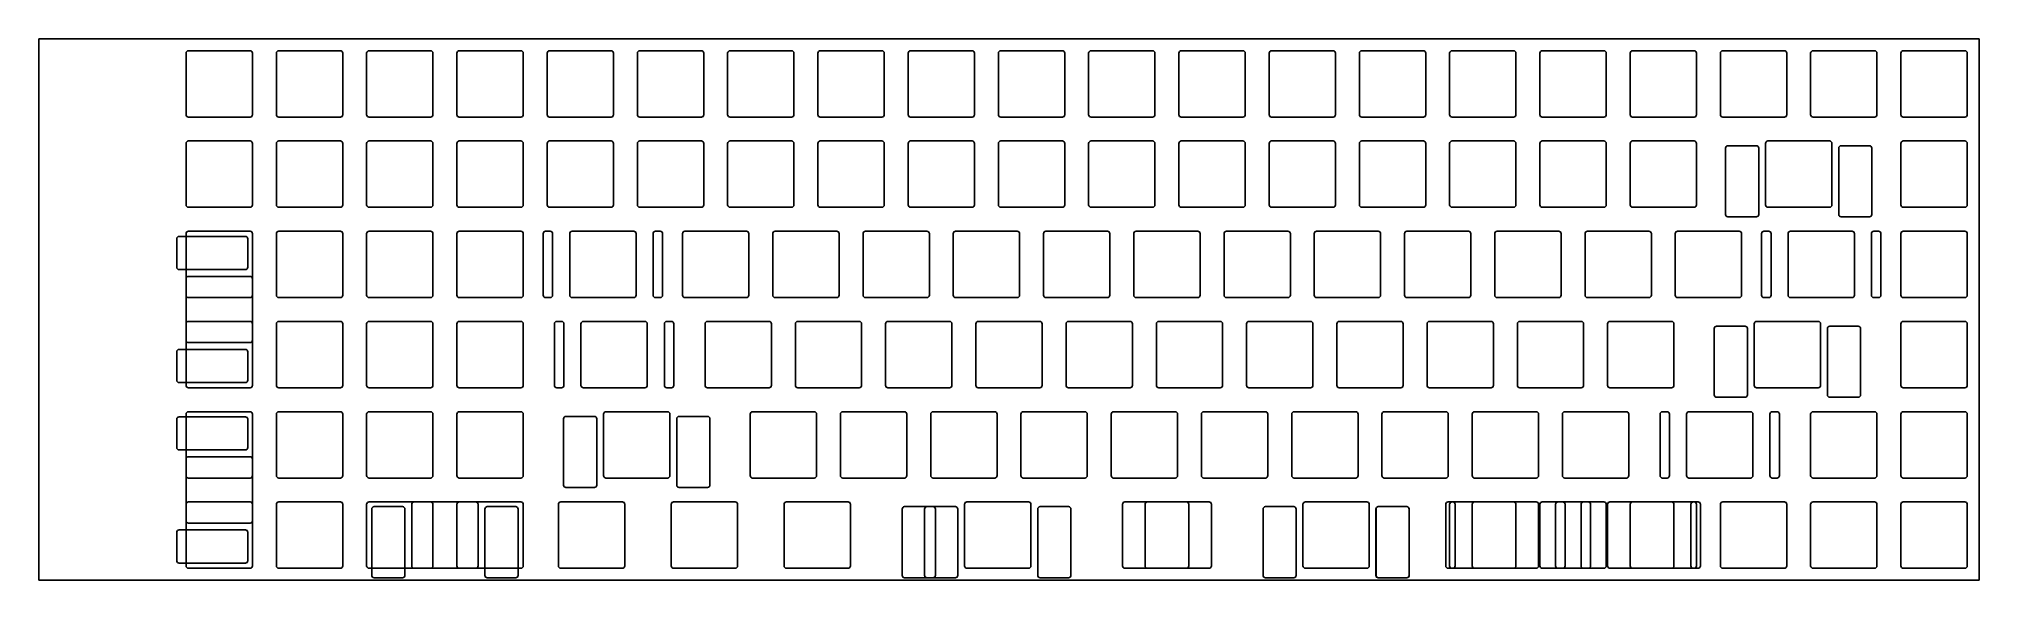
# Model space of a CAD drawing. Header units: millimetres. Extents: x 0 to 410, y -114 to 0.
import ezdxf

# ---------------------------------------------------------------- set-up
doc = ezdxf.new("R2010")
doc.units = ezdxf.units.MM

msp = doc.modelspace()

# ---------------------------------------------------------------- linework, layer by layer
for p, q in [((0, 0), (409.575, 0)), ((0, 0), (0, -114.3)), ((409.575, 0), (409.575, -114.3)), ((31.1, -3.025), (31.1, -16.025)), ((31.6, -2.525), (44.6, -2.525)), ((45.1, -3.025), (45.1, -16.025)), ((50.15, -3.025), (50.15, -16.025)), ((50.65, -2.525), (63.65, -2.525)), ((64.15, -3.025), (64.15, -16.025)), ((69.2, -3.025), (69.2, -16.025)), ((69.7, -2.525), (82.7, -2.525)), ((83.2, -3.025), (83.2, -16.025)), ((88.25, -3.025), (88.25, -16.025)), ((88.75, -2.525), (101.75, -2.525)), ((102.25, -3.025), (102.25, -16.025)), ((107.3, -3.025), (107.3, -16.025)), ((107.8, -2.525), (120.8, -2.525)), ((121.3, -3.025), (121.3, -16.025)), ((126.35, -3.025), (126.35, -16.025)), ((126.85, -2.525), (139.85, -2.525)), ((140.35, -3.025), (140.35, -16.025)), ((145.4, -3.025), (145.4, -16.025)), ((145.9, -2.525), (158.9, -2.525)), ((159.4, -3.025), (159.4, -16.025)), ((164.45, -3.025), (164.45, -16.025)), ((164.95, -2.525), (177.95, -2.525)), ((178.45, -3.025), (178.45, -16.025)), ((183.5, -3.025), (183.5, -16.025)), ((184, -2.525), (197, -2.525)), ((197.5, -3.025), (197.5, -16.025)), ((202.55, -3.025), (202.55, -16.025)), ((203.05, -2.525), (216.05, -2.525)), ((216.55, -3.025), (216.55, -16.025)), ((221.6, -3.025), (221.6, -16.025)), ((222.1, -2.525), (235.1, -2.525)), ((235.6, -3.025), (235.6, -16.025)), ((240.65, -3.025), (240.65, -16.025)), ((241.15, -2.525), (254.15, -2.525)), ((254.65, -3.025), (254.65, -16.025)), ((259.7, -3.025), (259.7, -16.025)), ((260.2, -2.525), (273.2, -2.525)), ((273.7, -3.025), (273.7, -16.025)), ((278.75, -3.025), (278.75, -16.025)), ((279.25, -2.525), (292.25, -2.525)), ((292.75, -3.025), (292.75, -16.025)), ((297.8, -3.025), (297.8, -16.025)), ((298.3, -2.525), (311.3, -2.525)), ((311.8, -3.025), (311.8, -16.025)), ((316.85, -3.025), (316.85, -16.025)), ((317.35, -2.525), (330.35, -2.525)), ((330.85, -3.025), (330.85, -16.025)), ((335.9, -3.025), (335.9, -16.025)), ((336.4, -2.525), (349.4, -2.525)), ((349.9, -3.025), (349.9, -16.025)), ((354.95, -3.025), (354.95, -16.025)), ((355.45, -2.525), (368.45, -2.525)), ((368.95, -3.025), (368.95, -16.025)), ((374, -3.025), (374, -16.025)), ((374.5, -2.525), (387.5, -2.525)), ((388, -3.025), (388, -16.025)), ((393.05, -3.025), (393.05, -16.025)), ((393.55, -2.525), (406.55, -2.525)), ((407.05, -3.025), (407.05, -16.025)), ((31.6, -16.525), (44.6, -16.525)), ((50.65, -16.525), (63.65, -16.525)), ((69.7, -16.525), (82.7, -16.525)), ((88.75, -16.525), (101.75, -16.525)), ((107.8, -16.525), (120.8, -16.525)), ((126.85, -16.525), (139.85, -16.525)), ((145.9, -16.525), (158.9, -16.525)), ((164.95, -16.525), (177.95, -16.525)), ((184, -16.525), (197, -16.525)), ((203.05, -16.525), (216.05, -16.525)), ((222.1, -16.525), (235.1, -16.525)), ((241.15, -16.525), (254.15, -16.525)), ((260.2, -16.525), (273.2, -16.525)), ((279.25, -16.525), (292.25, -16.525)), ((298.3, -16.525), (311.3, -16.525)), ((317.35, -16.525), (330.35, -16.525)), ((336.4, -16.525), (349.4, -16.525)), ((355.45, -16.525), (368.45, -16.525)), ((374.5, -16.525), (387.5, -16.525)), ((393.55, -16.525), (406.55, -16.525)), ((31.1, -22.075), (31.1, -35.075)), ((31.6, -21.575), (44.6, -21.575)), ((45.1, -22.075), (45.1, -35.075)), ((50.15, -22.075), (50.15, -35.075)), ((50.65, -21.575), (63.65, -21.575)), ((64.15, -22.075), (64.15, -35.075)), ((69.2, -22.075), (69.2, -35.075)), ((69.7, -21.575), (82.7, -21.575)), ((83.2, -22.075), (83.2, -35.075)), ((88.25, -22.075), (88.25, -35.075)), ((88.75, -21.575), (101.75, -21.575)), ((102.25, -22.075), (102.25, -35.075)), ((107.3, -22.075), (107.3, -35.075)), ((107.8, -21.575), (120.8, -21.575)), ((121.3, -22.075), (121.3, -35.075)), ((126.35, -22.075), (126.35, -35.075)), ((126.85, -21.575), (139.85, -21.575)), ((140.35, -22.075), (140.35, -35.075)), ((145.4, -22.075), (145.4, -35.075)), ((145.9, -21.575), (158.9, -21.575)), ((159.4, -22.075), (159.4, -35.075)), ((164.45, -22.075), (164.45, -35.075)), ((164.95, -21.575), (177.95, -21.575)), ((178.45, -22.075), (178.45, -35.075)), ((183.5, -22.075), (183.5, -35.075)), ((184, -21.575), (197, -21.575)), ((197.5, -22.075), (197.5, -35.075)), ((202.55, -22.075), (202.55, -35.075)), ((203.05, -21.575), (216.05, -21.575)), ((216.55, -22.075), (216.55, -35.075)), ((221.6, -22.075), (221.6, -35.075)), ((222.1, -21.575), (235.1, -21.575)), ((235.6, -22.075), (235.6, -35.075)), ((240.65, -22.075), (240.65, -35.075)), ((241.15, -21.575), (254.15, -21.575)), ((254.65, -22.075), (254.65, -35.075)), ((259.7, -22.075), (259.7, -35.075)), ((260.2, -21.575), (273.2, -21.575)), ((273.7, -22.075), (273.7, -35.075)), ((278.75, -22.075), (278.75, -35.075)), ((279.25, -21.575), (292.25, -21.575)), ((292.75, -22.075), (292.75, -35.075)), ((297.8, -22.075), (297.8, -35.075)), ((298.3, -21.575), (311.3, -21.575)), ((311.8, -22.075), (311.8, -35.075)), ((316.85, -22.075), (316.85, -35.075)), ((317.35, -21.575), (330.35, -21.575)), ((330.85, -22.075), (330.85, -35.075)), ((335.9, -22.075), (335.9, -35.075)), ((336.4, -21.575), (349.4, -21.575)), ((349.9, -22.075), (349.9, -35.075)), ((356.037, -23.075), (356.037, -37.075)), ((356.537, -22.575), (362.537, -22.575)), ((363.037, -23.075), (363.037, -37.075)), ((364.475, -22.075), (364.475, -35.075)), ((364.975, -21.575), (377.975, -21.575)), ((378.475, -22.075), (378.475, -35.075)), ((379.913, -23.075), (379.913, -37.075)), ((380.413, -22.575), (386.413, -22.575)), ((386.913, -23.075), (386.913, -37.075)), ((393.05, -22.075), (393.05, -35.075)), ((393.55, -21.575), (406.55, -21.575)), ((407.05, -22.075), (407.05, -35.075)), ((31.6, -35.575), (44.6, -35.575)), ((50.65, -35.575), (63.65, -35.575)), ((69.7, -35.575), (82.7, -35.575)), ((88.75, -35.575), (101.75, -35.575)), ((107.8, -35.575), (120.8, -35.575)), ((126.85, -35.575), (139.85, -35.575)), ((145.9, -35.575), (158.9, -35.575)), ((164.95, -35.575), (177.95, -35.575)), ((184, -35.575), (197, -35.575)), ((203.05, -35.575), (216.05, -35.575)), ((222.1, -35.575), (235.1, -35.575)), ((241.15, -35.575), (254.15, -35.575)), ((260.2, -35.575), (273.2, -35.575)), ((279.25, -35.575), (292.25, -35.575)), ((298.3, -35.575), (311.3, -35.575)), ((317.35, -35.575), (330.35, -35.575)), ((336.4, -35.575), (349.4, -35.575)), ((364.975, -35.575), (377.975, -35.575)), ((393.55, -35.575), (406.55, -35.575)), ((31.6, -40.625), (44.6, -40.625)), ((50.65, -40.625), (63.65, -40.625)), ((69.7, -40.625), (82.7, -40.625)), ((88.75, -40.625), (101.75, -40.625)), ((106.9625, -40.625), (107.9625, -40.625)), ((112.5625, -40.625), (125.5625, -40.625)), ((130.1625, -40.625), (131.1625, -40.625)), ((136.375, -40.625), (149.375, -40.625)), ((155.425, -40.625), (168.425, -40.625)), ((174.475, -40.625), (187.475, -40.625)), ((193.525, -40.625), (206.525, -40.625)), ((212.575, -40.625), (225.575, -40.625)), ((231.625, -40.625), (244.625, -40.625)), ((250.675, -40.625), (263.675, -40.625)), ((269.725, -40.625), (282.725, -40.625)), ((288.775, -40.625), (301.775, -40.625)), ((307.825, -40.625), (320.825, -40.625)), ((326.875, -40.625), (339.875, -40.625)), ((345.925, -40.625), (358.925, -40.625)), ((356.537, -37.575), (362.537, -37.575)), ((364.1375, -40.625), (365.1375, -40.625)), ((369.7375, -40.625), (382.7375, -40.625)), ((380.413, -37.575), (386.413, -37.575)), ((387.3375, -40.625), (388.3375, -40.625)), ((393.55, -40.625), (406.55, -40.625)), ((29.1, -42.212), (29.1, -48.212)), ((43.6, -41.712), (29.6, -41.712)), ((31.1, -41.125), (31.1, -54.125)), ((44.1, -42.212), (44.1, -48.212)), ((45.1, -41.125), (45.1, -54.125)), ((50.15, -41.125), (50.15, -54.125)), ((64.15, -41.125), (64.15, -54.125)), ((69.2, -41.125), (69.2, -54.125)), ((83.2, -41.125), (83.2, -54.125)), ((88.25, -41.125), (88.25, -54.125)), ((102.25, -41.125), (102.25, -54.125)), ((106.4625, -41.125), (106.4625, -54.125)), ((108.4625, -41.125), (108.4625, -54.125)), ((112.0625, -41.125), (112.0625, -54.125)), ((126.0625, -41.125), (126.0625, -54.125)), ((129.6625, -41.125), (129.6625, -54.125)), ((131.6625, -41.125), (131.6625, -54.125)), ((135.875, -41.125), (135.875, -54.125)), ((149.875, -41.125), (149.875, -54.125)), ((154.925, -41.125), (154.925, -54.125)), ((168.925, -41.125), (168.925, -54.125)), ((173.975, -41.125), (173.975, -54.125)), ((187.975, -41.125), (187.975, -54.125)), ((193.025, -41.125), (193.025, -54.125)), ((207.025, -41.125), (207.025, -54.125)), ((212.075, -41.125), (212.075, -54.125)), ((226.075, -41.125), (226.075, -54.125)), ((231.125, -41.125), (231.125, -54.125)), ((245.125, -41.125), (245.125, -54.125)), ((250.175, -41.125), (250.175, -54.125)), ((264.175, -41.125), (264.175, -54.125)), ((269.225, -41.125), (269.225, -54.125)), ((283.225, -41.125), (283.225, -54.125)), ((288.275, -41.125), (288.275, -54.125)), ((302.275, -41.125), (302.275, -54.125)), ((307.325, -41.125), (307.325, -54.125)), ((321.325, -41.125), (321.325, -54.125)), ((326.375, -41.125), (326.375, -54.125)), ((340.375, -41.125), (340.375, -54.125)), ((345.425, -41.125), (345.425, -54.125)), ((359.425, -41.125), (359.425, -54.125)), ((363.6375, -41.125), (363.6375, -54.125)), ((365.6375, -41.125), (365.6375, -54.125)), ((369.2375, -41.125), (369.2375, -54.125)), ((383.2375, -41.125), (383.2375, -54.125)), ((386.8375, -41.125), (386.8375, -54.125)), ((388.8375, -41.125), (388.8375, -54.125)), ((393.05, -41.125), (393.05, -54.125)), ((407.05, -41.125), (407.05, -54.125)), ((43.6, -48.712), (29.6, -48.712)), ((31.1, -50.65), (31.1, -63.65)), ((44.6, -50.15), (31.6, -50.15)), ((45.1, -50.65), (45.1, -63.65)), ((31.6, -54.625), (44.6, -54.625)), ((50.65, -54.625), (63.65, -54.625)), ((69.7, -54.625), (82.7, -54.625)), ((88.75, -54.625), (101.75, -54.625)), ((106.9625, -54.625), (107.9625, -54.625)), ((112.5625, -54.625), (125.5625, -54.625)), ((130.1625, -54.625), (131.1625, -54.625)), ((136.375, -54.625), (149.375, -54.625)), ((155.425, -54.625), (168.425, -54.625)), ((174.475, -54.625), (187.475, -54.625)), ((193.525, -54.625), (206.525, -54.625)), ((212.575, -54.625), (225.575, -54.625)), ((231.625, -54.625), (244.625, -54.625)), ((250.675, -54.625), (263.675, -54.625)), ((269.725, -54.625), (282.725, -54.625)), ((288.775, -54.625), (301.775, -54.625)), ((307.825, -54.625), (320.825, -54.625)), ((326.875, -54.625), (339.875, -54.625)), ((345.925, -54.625), (358.925, -54.625)), ((364.1375, -54.625), (365.1375, -54.625)), ((369.7375, -54.625), (382.7375, -54.625)), ((387.3375, -54.625), (388.3375, -54.625)), ((393.55, -54.625), (406.55, -54.625)), ((31.1, -60.175), (31.1, -73.175)), ((31.6, -59.675), (44.6, -59.675)), ((45.1, -60.175), (45.1, -73.175)), ((50.15, -60.175), (50.15, -73.175)), ((50.65, -59.675), (63.65, -59.675)), ((64.15, -60.175), (64.15, -73.175)), ((69.2, -60.175), (69.2, -73.175)), ((69.7, -59.675), (82.7, -59.675)), ((83.2, -60.175), (83.2, -73.175)), ((88.25, -60.175), (88.25, -73.175)), ((88.75, -59.675), (101.75, -59.675)), ((102.25, -60.175), (102.25, -73.175)), ((108.84375, -60.175), (108.84375, -73.175)), ((109.34375, -59.675), (110.34375, -59.675)), ((110.84375, -60.175), (110.84375, -73.175)), ((114.44375, -60.175), (114.44375, -73.175)), ((114.94375, -59.675), (127.94375, -59.675)), ((128.44375, -60.175), (128.44375, -73.175)), ((132.04375, -60.175), (132.04375, -73.175)), ((132.54375, -59.675), (133.54375, -59.675)), ((134.04375, -60.175), (134.04375, -73.175)), ((140.6375, -60.175), (140.6375, -73.175)), ((141.1375, -59.675), (154.1375, -59.675)), ((154.6375, -60.175), (154.6375, -73.175)), ((159.6875, -60.175), (159.6875, -73.175)), ((160.1875, -59.675), (173.1875, -59.675)), ((173.6875, -60.175), (173.6875, -73.175)), ((178.7375, -60.175), (178.7375, -73.175)), ((179.2375, -59.675), (192.2375, -59.675)), ((192.7375, -60.175), (192.7375, -73.175)), ((197.7875, -60.175), (197.7875, -73.175)), ((198.2875, -59.675), (211.2875, -59.675)), ((211.7875, -60.175), (211.7875, -73.175)), ((216.8375, -60.175), (216.8375, -73.175)), ((217.3375, -59.675), (230.3375, -59.675)), ((230.8375, -60.175), (230.8375, -73.175)), ((235.8875, -60.175), (235.8875, -73.175)), ((236.3875, -59.675), (249.3875, -59.675)), ((249.8875, -60.175), (249.8875, -73.175)), ((254.9375, -60.175), (254.9375, -73.175)), ((255.4375, -59.675), (268.4375, -59.675)), ((268.9375, -60.175), (268.9375, -73.175)), ((273.9875, -60.175), (273.9875, -73.175)), ((274.4875, -59.675), (287.4875, -59.675)), ((287.9875, -60.175), (287.9875, -73.175)), ((293.0375, -60.175), (293.0375, -73.175)), ((293.5375, -59.675), (306.5375, -59.675)), ((307.0375, -60.175), (307.0375, -73.175)), ((312.0875, -60.175), (312.0875, -73.175)), ((312.5875, -59.675), (325.5875, -59.675)), ((326.0875, -60.175), (326.0875, -73.175)), ((331.1375, -60.175), (331.1375, -73.175)), ((331.6375, -59.675), (344.6375, -59.675)), ((345.1375, -60.175), (345.1375, -73.175)), ((353.65575, -61.175), (353.65575, -75.175)), ((354.15575, -60.675), (360.15575, -60.675)), ((360.65575, -61.175), (360.65575, -75.175)), ((362.09375, -60.175), (362.09375, -73.175)), ((362.59375, -59.675), (375.59375, -59.675)), ((376.09375, -60.175), (376.09375, -73.175)), ((377.53175, -61.175), (377.53175, -75.175)), ((378.03175, -60.675), (384.03175, -60.675)), ((384.53175, -61.175), (384.53175, -75.175)), ((393.05, -60.175), (393.05, -73.175)), ((393.55, -59.675), (406.55, -59.675)), ((407.05, -60.175), (407.05, -73.175)), ((44.6, -64.15), (31.6, -64.15)), ((29.1, -66.088), (29.1, -72.088)), ((43.6, -65.588), (29.6, -65.588)), ((44.1, -66.088), (44.1, -72.088)), ((43.6, -72.588), (29.6, -72.588)), ((31.6, -73.675), (44.6, -73.675)), ((50.65, -73.675), (63.65, -73.675)), ((69.7, -73.675), (82.7, -73.675)), ((88.75, -73.675), (101.75, -73.675)), ((109.34375, -73.675), (110.34375, -73.675)), ((114.94375, -73.675), (127.94375, -73.675)), ((132.54375, -73.675), (133.54375, -73.675)), ((141.1375, -73.675), (154.1375, -73.675)), ((160.1875, -73.675), (173.1875, -73.675)), ((179.2375, -73.675), (192.2375, -73.675)), ((198.2875, -73.675), (211.2875, -73.675)), ((217.3375, -73.675), (230.3375, -73.675)), ((236.3875, -73.675), (249.3875, -73.675)), ((255.4375, -73.675), (268.4375, -73.675)), ((274.4875, -73.675), (287.4875, -73.675)), ((293.5375, -73.675), (306.5375, -73.675)), ((312.5875, -73.675), (325.5875, -73.675)), ((331.6375, -73.675), (344.6375, -73.675)), ((362.59375, -73.675), (375.59375, -73.675)), ((393.55, -73.675), (406.55, -73.675)), ((354.15575, -75.675), (360.15575, -75.675)), ((378.03175, -75.675), (384.03175, -75.675)), ((29.1, -80.312), (29.1, -86.312)), ((43.6, -79.812), (29.6, -79.812)), ((31.1, -79.225), (31.1, -92.225)), ((31.6, -78.725), (44.6, -78.725)), ((44.1, -80.312), (44.1, -86.312)), ((45.1, -79.225), (45.1, -92.225)), ((50.15, -79.225), (50.15, -92.225)), ((50.65, -78.725), (63.65, -78.725)), ((64.15, -79.225), (64.15, -92.225)), ((69.2, -79.225), (69.2, -92.225)), ((69.7, -78.725), (82.7, -78.725)), ((83.2, -79.225), (83.2, -92.225)), ((88.25, -79.225), (88.25, -92.225)), ((88.75, -78.725), (101.75, -78.725)), ((102.25, -79.225), (102.25, -92.225)), ((110.76825, -80.225), (110.76825, -94.225)), ((111.26825, -79.725), (117.26825, -79.725)), ((117.76825, -80.225), (117.76825, -94.225)), ((119.20625, -79.225), (119.20625, -92.225)), ((119.70625, -78.725), (132.70625, -78.725)), ((133.20625, -79.225), (133.20625, -92.225)), ((134.64425, -80.225), (134.64425, -94.225)), ((135.14425, -79.725), (141.14425, -79.725)), ((141.64425, -80.225), (141.64425, -94.225)), ((150.1625, -79.225), (150.1625, -92.225)), ((150.6625, -78.725), (163.6625, -78.725)), ((164.1625, -79.225), (164.1625, -92.225)), ((169.2125, -79.225), (169.2125, -92.225)), ((169.7125, -78.725), (182.7125, -78.725)), ((183.2125, -79.225), (183.2125, -92.225)), ((188.2625, -79.225), (188.2625, -92.225)), ((188.7625, -78.725), (201.7625, -78.725)), ((202.2625, -79.225), (202.2625, -92.225)), ((207.3125, -79.225), (207.3125, -92.225)), ((207.8125, -78.725), (220.8125, -78.725)), ((221.3125, -79.225), (221.3125, -92.225)), ((226.3625, -79.225), (226.3625, -92.225)), ((226.8625, -78.725), (239.8625, -78.725)), ((240.3625, -79.225), (240.3625, -92.225)), ((245.4125, -79.225), (245.4125, -92.225)), ((245.9125, -78.725), (258.9125, -78.725)), ((259.4125, -79.225), (259.4125, -92.225)), ((264.4625, -79.225), (264.4625, -92.225)), ((264.9625, -78.725), (277.9625, -78.725)), ((278.4625, -79.225), (278.4625, -92.225)), ((283.5125, -79.225), (283.5125, -92.225)), ((284.0125, -78.725), (297.0125, -78.725)), ((297.5125, -79.225), (297.5125, -92.225)), ((302.5625, -79.225), (302.5625, -92.225)), ((303.0625, -78.725), (316.0625, -78.725)), ((316.5625, -79.225), (316.5625, -92.225)), ((321.6125, -79.225), (321.6125, -92.225)), ((322.1125, -78.725), (335.1125, -78.725)), ((335.6125, -79.225), (335.6125, -92.225)), ((342.20625, -79.225), (342.20625, -92.225)), ((342.70625, -78.725), (343.70625, -78.725)), ((344.20625, -79.225), (344.20625, -92.225)), ((347.80625, -79.225), (347.80625, -92.225)), ((348.30625, -78.725), (361.30625, -78.725)), ((361.80625, -79.225), (361.80625, -92.225)), ((365.40625, -79.225), (365.40625, -92.225)), ((365.90625, -78.725), (366.90625, -78.725)), ((367.40625, -79.225), (367.40625, -92.225)), ((374, -79.225), (374, -92.225)), ((374.5, -78.725), (387.5, -78.725)), ((388, -79.225), (388, -92.225)), ((393.05, -79.225), (393.05, -92.225)), ((393.55, -78.725), (406.55, -78.725)), ((407.05, -79.225), (407.05, -92.225)), ((43.6, -86.812), (29.6, -86.812)), ((31.1, -88.75), (31.1, -101.75)), ((44.6, -88.25), (31.6, -88.25)), ((45.1, -88.75), (45.1, -101.75)), ((31.6, -92.725), (44.6, -92.725)), ((50.65, -92.725), (63.65, -92.725)), ((69.7, -92.725), (82.7, -92.725)), ((88.75, -92.725), (101.75, -92.725)), ((119.70625, -92.725), (132.70625, -92.725)), ((150.6625, -92.725), (163.6625, -92.725)), ((169.7125, -92.725), (182.7125, -92.725)), ((188.7625, -92.725), (201.7625, -92.725)), ((207.8125, -92.725), (220.8125, -92.725)), ((226.8625, -92.725), (239.8625, -92.725)), ((245.9125, -92.725), (258.9125, -92.725)), ((264.9625, -92.725), (277.9625, -92.725)), ((284.0125, -92.725), (297.0125, -92.725)), ((303.0625, -92.725), (316.0625, -92.725)), ((322.1125, -92.725), (335.1125, -92.725)), ((342.70625, -92.725), (343.70625, -92.725)), ((348.30625, -92.725), (361.30625, -92.725)), ((365.90625, -92.725), (366.90625, -92.725)), ((374.5, -92.725), (387.5, -92.725)), ((393.55, -92.725), (406.55, -92.725)), ((31.1, -98.275), (31.1, -111.275)), ((31.6, -97.775), (44.6, -97.775)), ((45.1, -98.275), (45.1, -111.275)), ((50.15, -98.275), (50.15, -111.275)), ((50.65, -97.775), (63.65, -97.775)), ((64.15, -98.275), (64.15, -111.275)), ((69.2, -98.275), (69.2, -111.275)), ((69.7, -97.775), (82.7, -97.775)), ((78.725, -98.275), (78.725, -111.275)), ((79.225, -97.775), (92.225, -97.775)), ((83.2, -98.275), (83.2, -111.275)), ((88.25, -98.275), (88.25, -111.275)), ((88.75, -97.775), (101.75, -97.775)), ((92.725, -98.275), (92.725, -111.275)), ((102.25, -98.275), (102.25, -111.275)), ((109.68125, -98.275), (109.68125, -111.275)), ((110.18125, -97.775), (123.18125, -97.775)), ((111.26825, -94.725), (117.26825, -94.725)), ((123.68125, -98.275), (123.68125, -111.275)), ((133.49375, -98.275), (133.49375, -111.275)), ((133.99375, -97.775), (146.99375, -97.775)), ((135.14425, -94.725), (141.14425, -94.725)), ((147.49375, -98.275), (147.49375, -111.275)), ((157.30625, -98.275), (157.30625, -111.275)), ((157.80625, -97.775), (170.80625, -97.775)), ((171.30625, -98.275), (171.30625, -111.275)), ((195.40625, -98.275), (195.40625, -111.275)), ((195.90625, -97.775), (208.90625, -97.775)), ((209.40625, -98.275), (209.40625, -111.275)), ((228.74375, -98.275), (228.74375, -111.275)), ((229.24375, -97.775), (242.24375, -97.775)), ((233.50625, -98.275), (233.50625, -111.275)), ((234.00625, -97.775), (247.00625, -97.775)), ((242.74375, -98.275), (242.74375, -111.275)), ((247.50625, -98.275), (247.50625, -111.275)), ((266.84375, -98.275), (266.84375, -111.275)), ((267.34375, -97.775), (280.34375, -97.775)), ((280.84375, -98.275), (280.84375, -111.275)), ((296.9625, -98.275), (296.9625, -111.275)), ((297.4625, -97.775), (298.4625, -97.775)), ((297.8, -98.275), (297.8, -111.275)), ((298.3, -97.775), (311.3, -97.775)), ((298.9625, -98.275), (298.9625, -111.275)), ((302.5625, -98.275), (302.5625, -111.275)), ((303.0625, -97.775), (316.0625, -97.775)), ((311.8, -98.275), (311.8, -111.275)), ((316.5625, -98.275), (316.5625, -111.275)), ((316.85, -98.275), (316.85, -111.275)), ((317.35, -97.775), (330.35, -97.775)), ((320.1625, -98.275), (320.1625, -111.275)), ((320.6625, -97.775), (321.6625, -97.775)), ((322.1625, -98.275), (322.1625, -111.275)), ((325.5375, -98.275), (325.5375, -111.275)), ((326.0375, -97.775), (327.0375, -97.775)), ((327.5375, -98.275), (327.5375, -111.275)), ((330.85, -98.275), (330.85, -111.275)), ((331.1375, -98.275), (331.1375, -111.275)), ((331.6375, -97.775), (344.6375, -97.775)), ((335.9, -98.275), (335.9, -111.275)), ((336.4, -97.775), (349.4, -97.775)), ((345.1375, -98.275), (345.1375, -111.275)), ((348.7375, -98.275), (348.7375, -111.275)), ((349.2375, -97.775), (350.2375, -97.775)), ((349.9, -98.275), (349.9, -111.275)), ((350.7375, -98.275), (350.7375, -111.275)), ((354.95, -98.275), (354.95, -111.275)), ((355.45, -97.775), (368.45, -97.775)), ((368.95, -98.275), (368.95, -111.275)), ((374, -98.275), (374, -111.275)), ((374.5, -97.775), (387.5, -97.775)), ((388, -98.275), (388, -111.275)), ((393.05, -98.275), (393.05, -111.275)), ((393.55, -97.775), (406.55, -97.775)), ((407.05, -98.275), (407.05, -111.275)), ((44.6, -102.25), (31.6, -102.25)), ((70.287, -99.275), (70.287, -113.275)), ((70.787, -98.775), (76.787, -98.775)), ((77.287, -99.275), (77.287, -113.275)), ((94.163, -99.275), (94.163, -113.275)), ((94.663, -98.775), (100.663, -98.775)), ((101.163, -99.275), (101.163, -113.275)), ((182.24375, -99.275), (182.24375, -113.275)), ((182.74375, -98.775), (188.74375, -98.775)), ((186.96825, -99.275), (186.96825, -113.275)), ((187.46825, -98.775), (193.46825, -98.775)), ((189.24375, -99.275), (189.24375, -113.275)), ((193.96825, -99.275), (193.96825, -113.275)), ((210.84425, -99.275), (210.84425, -113.275)), ((211.34425, -98.775), (217.34425, -98.775)), ((217.84425, -99.275), (217.84425, -113.275)), ((258.40575, -99.275), (258.40575, -113.275)), ((258.90575, -98.775), (264.90575, -98.775)), ((265.40575, -99.275), (265.40575, -113.275)), ((282.24375, -99.275), (282.24375, -113.275)), ((282.28175, -99.275), (282.28175, -113.275)), ((282.74375, -98.775), (288.74375, -98.775)), ((282.78175, -98.775), (288.78175, -98.775)), ((289.24375, -99.275), (289.24375, -113.275)), ((289.28175, -99.275), (289.28175, -113.275)), ((29.1, -104.188), (29.1, -110.188)), ((43.6, -103.688), (29.6, -103.688)), ((44.1, -104.188), (44.1, -110.188)), ((0, -114.3), (409.575, -114.3)), ((43.6, -110.688), (29.6, -110.688)), ((31.6, -111.775), (44.6, -111.775)), ((50.65, -111.775), (63.65, -111.775)), ((69.7, -111.775), (82.7, -111.775)), ((70.787, -113.775), (76.787, -113.775)), ((79.225, -111.775), (92.225, -111.775)), ((88.75, -111.775), (101.75, -111.775)), ((94.663, -113.775), (100.663, -113.775)), ((110.18125, -111.775), (123.18125, -111.775)), ((133.99375, -111.775), (146.99375, -111.775)), ((157.80625, -111.775), (170.80625, -111.775)), ((182.74375, -113.775), (188.74375, -113.775)), ((187.46825, -113.775), (193.46825, -113.775)), ((195.90625, -111.775), (208.90625, -111.775)), ((211.34425, -113.775), (217.34425, -113.775)), ((229.24375, -111.775), (242.24375, -111.775)), ((234.00625, -111.775), (247.00625, -111.775)), ((258.90575, -113.775), (264.90575, -113.775)), ((267.34375, -111.775), (280.34375, -111.775)), ((282.74375, -113.775), (288.74375, -113.775)), ((282.78175, -113.775), (288.78175, -113.775)), ((297.4625, -111.775), (298.4625, -111.775)), ((298.3, -111.775), (311.3, -111.775)), ((303.0625, -111.775), (316.0625, -111.775)), ((317.35, -111.775), (330.35, -111.775)), ((320.6625, -111.775), (321.6625, -111.775)), ((326.0375, -111.775), (327.0375, -111.775)), ((331.6375, -111.775), (344.6375, -111.775)), ((336.4, -111.775), (349.4, -111.775)), ((349.2375, -111.775), (350.2375, -111.775)), ((355.45, -111.775), (368.45, -111.775)), ((374.5, -111.775), (387.5, -111.775)), ((393.55, -111.775), (406.55, -111.775))]:
    msp.add_line(p, q)
for centre, start, end in [((31.6, -3.025), 90, 180), ((44.6, -3.025), 0, 90), ((50.65, -3.025), 90, 180), ((63.65, -3.025), 0, 90), ((69.7, -3.025), 90, 180), ((82.7, -3.025), 0, 90), ((88.75, -3.025), 90, 180), ((101.75, -3.025), 0, 90), ((107.8, -3.025), 90, 180), ((120.8, -3.025), 0, 90), ((126.85, -3.025), 90, 180), ((139.85, -3.025), 0, 90), ((145.9, -3.025), 90, 180), ((158.9, -3.025), 0, 90), ((164.95, -3.025), 90, 180), ((177.95, -3.025), 0, 90), ((184, -3.025), 90, 180), ((197, -3.025), 0, 90), ((203.05, -3.025), 90, 180), ((216.05, -3.025), 0, 90), ((222.1, -3.025), 90, 180), ((235.1, -3.025), 0, 90), ((241.15, -3.025), 90, 180), ((254.15, -3.025), 0, 90), ((260.2, -3.025), 90, 180), ((273.2, -3.025), 0, 90), ((279.25, -3.025), 90, 180), ((292.25, -3.025), 0, 90), ((298.3, -3.025), 90, 180), ((311.3, -3.025), 0, 90), ((317.35, -3.025), 90, 180), ((330.35, -3.025), 0, 90), ((336.4, -3.025), 90, 180), ((349.4, -3.025), 0, 90), ((355.45, -3.025), 90, 180), ((368.45, -3.025), 0, 90), ((374.5, -3.025), 90, 180), ((387.5, -3.025), 0, 90), ((393.55, -3.025), 90, 180), ((406.55, -3.025), 0, 90), ((31.6, -16.025), 180, 270), ((44.6, -16.025), 270, 360), ((50.65, -16.025), 180, 270), ((63.65, -16.025), 270, 360), ((69.7, -16.025), 180, 270), ((82.7, -16.025), 270, 360), ((88.75, -16.025), 180, 270), ((101.75, -16.025), 270, 360), ((107.8, -16.025), 180, 270), ((120.8, -16.025), 270, 360), ((126.85, -16.025), 180, 270), ((139.85, -16.025), 270, 360), ((145.9, -16.025), 180, 270), ((158.9, -16.025), 270, 360), ((164.95, -16.025), 180, 270), ((177.95, -16.025), 270, 360), ((184, -16.025), 180, 270), ((197, -16.025), 270, 360), ((203.05, -16.025), 180, 270), ((216.05, -16.025), 270, 360), ((222.1, -16.025), 180, 270), ((235.1, -16.025), 270, 360), ((241.15, -16.025), 180, 270), ((254.15, -16.025), 270, 360), ((260.2, -16.025), 180, 270), ((273.2, -16.025), 270, 360), ((279.25, -16.025), 180, 270), ((292.25, -16.025), 270, 360), ((298.3, -16.025), 180, 270), ((311.3, -16.025), 270, 360), ((317.35, -16.025), 180, 270), ((330.35, -16.025), 270, 360), ((336.4, -16.025), 180, 270), ((349.4, -16.025), 270, 360), ((355.45, -16.025), 180, 270), ((368.45, -16.025), 270, 360), ((374.5, -16.025), 180, 270), ((387.5, -16.025), 270, 360), ((393.55, -16.025), 180, 270), ((406.55, -16.025), 270, 360), ((31.6, -22.075), 90, 180), ((44.6, -22.075), 0, 90), ((50.65, -22.075), 90, 180), ((63.65, -22.075), 0, 90), ((69.7, -22.075), 90, 180), ((82.7, -22.075), 0, 90), ((88.75, -22.075), 90, 180), ((101.75, -22.075), 0, 90), ((107.8, -22.075), 90, 180), ((120.8, -22.075), 0, 90), ((126.85, -22.075), 90, 180), ((139.85, -22.075), 0, 90), ((145.9, -22.075), 90, 180), ((158.9, -22.075), 0, 90), ((164.95, -22.075), 90, 180), ((177.95, -22.075), 0, 90), ((184, -22.075), 90, 180), ((197, -22.075), 0, 90), ((203.05, -22.075), 90, 180), ((216.05, -22.075), 0, 90), ((222.1, -22.075), 90, 180), ((235.1, -22.075), 0, 90), ((241.15, -22.075), 90, 180), ((254.15, -22.075), 0, 90), ((260.2, -22.075), 90, 180), ((273.2, -22.075), 0, 90), ((279.25, -22.075), 90, 180), ((292.25, -22.075), 0, 90), ((298.3, -22.075), 90, 180), ((311.3, -22.075), 0, 90), ((317.35, -22.075), 90, 180), ((330.35, -22.075), 0, 90), ((336.4, -22.075), 90, 180), ((349.4, -22.075), 0, 90), ((356.537, -23.075), 90, 180), ((362.537, -23.075), 0, 90), ((364.975, -22.075), 90, 180), ((377.975, -22.075), 0, 90), ((380.413, -23.075), 90, 180), ((386.413, -23.075), 0, 90), ((393.55, -22.075), 90, 180), ((406.55, -22.075), 0, 90), ((31.6, -35.075), 180, 270), ((44.6, -35.075), 270, 360), ((50.65, -35.075), 180, 270), ((63.65, -35.075), 270, 360), ((69.7, -35.075), 180, 270), ((82.7, -35.075), 270, 360), ((88.75, -35.075), 180, 270), ((101.75, -35.075), 270, 360), ((107.8, -35.075), 180, 270), ((120.8, -35.075), 270, 360), ((126.85, -35.075), 180, 270), ((139.85, -35.075), 270, 360), ((145.9, -35.075), 180, 270), ((158.9, -35.075), 270, 360), ((164.95, -35.075), 180, 270), ((177.95, -35.075), 270, 360), ((184, -35.075), 180, 270), ((197, -35.075), 270, 360), ((203.05, -35.075), 180, 270), ((216.05, -35.075), 270, 360), ((222.1, -35.075), 180, 270), ((235.1, -35.075), 270, 360), ((241.15, -35.075), 180, 270), ((254.15, -35.075), 270, 360), ((260.2, -35.075), 180, 270), ((273.2, -35.075), 270, 360), ((279.25, -35.075), 180, 270), ((292.25, -35.075), 270, 360), ((298.3, -35.075), 180, 270), ((311.3, -35.075), 270, 360), ((317.35, -35.075), 180, 270), ((330.35, -35.075), 270, 360), ((336.4, -35.075), 180, 270), ((349.4, -35.075), 270, 360), ((364.975, -35.075), 180, 270), ((377.975, -35.075), 270, 360), ((393.55, -35.075), 180, 270), ((406.55, -35.075), 270, 360), ((31.6, -41.125), 90, 180), ((44.6, -41.125), 0, 90), ((50.65, -41.125), 90, 180), ((63.65, -41.125), 0, 90), ((69.7, -41.125), 90, 180), ((82.7, -41.125), 0, 90), ((88.75, -41.125), 90, 180), ((101.75, -41.125), 0, 90), ((106.9625, -41.125), 90, 180), ((107.9625, -41.125), 0, 90), ((112.5625, -41.125), 90, 180), ((125.5625, -41.125), 0, 90), ((130.1625, -41.125), 90, 180), ((131.1625, -41.125), 0, 90), ((136.375, -41.125), 90, 180), ((149.375, -41.125), 0, 90), ((155.425, -41.125), 90, 180), ((168.425, -41.125), 0, 90), ((174.475, -41.125), 90, 180), ((187.475, -41.125), 0, 90), ((193.525, -41.125), 90, 180), ((206.525, -41.125), 0, 90), ((212.575, -41.125), 90, 180), ((225.575, -41.125), 0, 90), ((231.625, -41.125), 90, 180), ((244.625, -41.125), 0, 90), ((250.675, -41.125), 90, 180), ((263.675, -41.125), 0, 90), ((269.725, -41.125), 90, 180), ((282.725, -41.125), 0, 90), ((288.775, -41.125), 90, 180), ((301.775, -41.125), 0, 90), ((307.825, -41.125), 90, 180), ((320.825, -41.125), 0, 90), ((326.875, -41.125), 90, 180), ((339.875, -41.125), 0, 90), ((345.925, -41.125), 90, 180), ((356.537, -37.075), 180, 270), ((358.925, -41.125), 0, 90), ((362.537, -37.075), 270, 360), ((364.1375, -41.125), 90, 180), ((365.1375, -41.125), 0, 90), ((369.7375, -41.125), 90, 180), ((380.413, -37.075), 180, 270), ((382.7375, -41.125), 0, 90), ((386.413, -37.075), 270, 360), ((387.3375, -41.125), 90, 180), ((388.3375, -41.125), 0, 90), ((393.55, -41.125), 90, 180), ((406.55, -41.125), 0, 90), ((29.6, -42.212), 90, 180), ((43.6, -42.212), 0, 90), ((29.6, -48.212), 180, 270), ((43.6, -48.212), -90, 0), ((31.6, -50.65), 90, 180), ((44.6, -50.65), 0, 90), ((31.6, -54.125), 180, 270), ((44.6, -54.125), 270, 360), ((50.65, -54.125), 180, 270), ((63.65, -54.125), 270, 360), ((69.7, -54.125), 180, 270), ((82.7, -54.125), 270, 360), ((88.75, -54.125), 180, 270), ((101.75, -54.125), 270, 360), ((106.9625, -54.125), 180, 270), ((107.9625, -54.125), 270, 360), ((112.5625, -54.125), 180, 270), ((125.5625, -54.125), 270, 360), ((130.1625, -54.125), 180, 270), ((131.1625, -54.125), 270, 360), ((136.375, -54.125), 180, 270), ((149.375, -54.125), 270, 360), ((155.425, -54.125), 180, 270), ((168.425, -54.125), 270, 360), ((174.475, -54.125), 180, 270), ((187.475, -54.125), 270, 360), ((193.525, -54.125), 180, 270), ((206.525, -54.125), 270, 360), ((212.575, -54.125), 180, 270), ((225.575, -54.125), 270, 360), ((231.625, -54.125), 180, 270), ((244.625, -54.125), 270, 360), ((250.675, -54.125), 180, 270), ((263.675, -54.125), 270, 360), ((269.725, -54.125), 180, 270), ((282.725, -54.125), 270, 360), ((288.775, -54.125), 180, 270), ((301.775, -54.125), 270, 360), ((307.825, -54.125), 180, 270), ((320.825, -54.125), 270, 360), ((326.875, -54.125), 180, 270), ((339.875, -54.125), 270, 360), ((345.925, -54.125), 180, 270), ((358.925, -54.125), 270, 360), ((364.1375, -54.125), 180, 270), ((365.1375, -54.125), 270, 360), ((369.7375, -54.125), 180, 270), ((382.7375, -54.125), 270, 360), ((387.3375, -54.125), 180, 270), ((388.3375, -54.125), 270, 360), ((393.55, -54.125), 180, 270), ((406.55, -54.125), 270, 360), ((31.6, -60.175), 90, 180), ((44.6, -60.175), 0, 90), ((50.65, -60.175), 90, 180), ((63.65, -60.175), 0, 90), ((69.7, -60.175), 90, 180), ((82.7, -60.175), 0, 90), ((88.75, -60.175), 90, 180), ((101.75, -60.175), 0, 90), ((109.34375, -60.175), 90, 180), ((110.34375, -60.175), 0, 90), ((114.94375, -60.175), 90, 180), ((127.94375, -60.175), 0, 90), ((132.54375, -60.175), 90, 180), ((133.54375, -60.175), 0, 90), ((141.1375, -60.175), 90, 180), ((154.1375, -60.175), 0, 90), ((160.1875, -60.175), 90, 180), ((173.1875, -60.175), 0, 90), ((179.2375, -60.175), 90, 180), ((192.2375, -60.175), 0, 90), ((198.2875, -60.175), 90, 180), ((211.2875, -60.175), 0, 90), ((217.3375, -60.175), 90, 180), ((230.3375, -60.175), 0, 90), ((236.3875, -60.175), 90, 180), ((249.3875, -60.175), 0, 90), ((255.4375, -60.175), 90, 180), ((268.4375, -60.175), 0, 90), ((274.4875, -60.175), 90, 180), ((287.4875, -60.175), 0, 90), ((293.5375, -60.175), 90, 180), ((306.5375, -60.175), 0, 90), ((312.5875, -60.175), 90, 180), ((325.5875, -60.175), 0, 90), ((331.6375, -60.175), 90, 180), ((344.6375, -60.175), 0, 90), ((354.15575, -61.175), 90, 180), ((360.15575, -61.175), 0, 90), ((362.59375, -60.175), 90, 180), ((375.59375, -60.175), 0, 90), ((378.03175, -61.175), 90, 180), ((384.03175, -61.175), 0, 90), ((393.55, -60.175), 90, 180), ((406.55, -60.175), 0, 90), ((31.6, -63.65), 180, 270), ((44.6, -63.65), -90, 0), ((29.6, -66.088), 90, 180), ((43.6, -66.088), 0, 90), ((29.6, -72.088), 180, 270), ((31.6, -73.175), 180, 270), ((43.6, -72.088), -90, 0), ((44.6, -73.175), 270, 360), ((50.65, -73.175), 180, 270), ((63.65, -73.175), 270, 360), ((69.7, -73.175), 180, 270), ((82.7, -73.175), 270, 360), ((88.75, -73.175), 180, 270), ((101.75, -73.175), 270, 360), ((109.34375, -73.175), 180, 270), ((110.34375, -73.175), 270, 360), ((114.94375, -73.175), 180, 270), ((127.94375, -73.175), 270, 360), ((132.54375, -73.175), 180, 270), ((133.54375, -73.175), 270, 360), ((141.1375, -73.175), 180, 270), ((154.1375, -73.175), 270, 360), ((160.1875, -73.175), 180, 270), ((173.1875, -73.175), 270, 360), ((179.2375, -73.175), 180, 270), ((192.2375, -73.175), 270, 360), ((198.2875, -73.175), 180, 270), ((211.2875, -73.175), 270, 360), ((217.3375, -73.175), 180, 270), ((230.3375, -73.175), 270, 360), ((236.3875, -73.175), 180, 270), ((249.3875, -73.175), 270, 360), ((255.4375, -73.175), 180, 270), ((268.4375, -73.175), 270, 360), ((274.4875, -73.175), 180, 270), ((287.4875, -73.175), 270, 360), ((293.5375, -73.175), 180, 270), ((306.5375, -73.175), 270, 360), ((312.5875, -73.175), 180, 270), ((325.5875, -73.175), 270, 360), ((331.6375, -73.175), 180, 270), ((344.6375, -73.175), 270, 360), ((362.59375, -73.175), 180, 270), ((375.59375, -73.175), 270, 360), ((393.55, -73.175), 180, 270), ((406.55, -73.175), 270, 360), ((354.15575, -75.175), 180, 270), ((360.15575, -75.175), 270, 360), ((378.03175, -75.175), 180, 270), ((384.03175, -75.175), 270, 360), ((29.6, -80.312), 90, 180), ((31.6, -79.225), 90, 180), ((43.6, -80.312), 0, 90), ((44.6, -79.225), 0, 90), ((50.65, -79.225), 90, 180), ((63.65, -79.225), 0, 90), ((69.7, -79.225), 90, 180), ((82.7, -79.225), 0, 90), ((88.75, -79.225), 90, 180), ((101.75, -79.225), 0, 90), ((111.26825, -80.225), 90, 180), ((117.26825, -80.225), 0, 90), ((119.70625, -79.225), 90, 180), ((132.70625, -79.225), 0, 90), ((135.14425, -80.225), 90, 180), ((141.14425, -80.225), 0, 90), ((150.6625, -79.225), 90, 180), ((163.6625, -79.225), 0, 90), ((169.7125, -79.225), 90, 180), ((182.7125, -79.225), 0, 90), ((188.7625, -79.225), 90, 180), ((201.7625, -79.225), 0, 90), ((207.8125, -79.225), 90, 180), ((220.8125, -79.225), 0, 90), ((226.8625, -79.225), 90, 180), ((239.8625, -79.225), 0, 90), ((245.9125, -79.225), 90, 180), ((258.9125, -79.225), 0, 90), ((264.9625, -79.225), 90, 180), ((277.9625, -79.225), 0, 90), ((284.0125, -79.225), 90, 180), ((297.0125, -79.225), 0, 90), ((303.0625, -79.225), 90, 180), ((316.0625, -79.225), 0, 90), ((322.1125, -79.225), 90, 180), ((335.1125, -79.225), 0, 90), ((342.70625, -79.225), 90, 180), ((343.70625, -79.225), 0, 90), ((348.30625, -79.225), 90, 180), ((361.30625, -79.225), 0, 90), ((365.90625, -79.225), 90, 180), ((366.90625, -79.225), 0, 90), ((374.5, -79.225), 90, 180), ((387.5, -79.225), 0, 90), ((393.55, -79.225), 90, 180), ((406.55, -79.225), 0, 90), ((29.6, -86.312), 180, 270), ((31.6, -88.75), 90, 180), ((43.6, -86.312), -90, 0), ((44.6, -88.75), 0, 90), ((31.6, -92.225), 180, 270), ((44.6, -92.225), 270, 360), ((50.65, -92.225), 180, 270), ((63.65, -92.225), 270, 360), ((69.7, -92.225), 180, 270), ((82.7, -92.225), 270, 360), ((88.75, -92.225), 180, 270), ((101.75, -92.225), 270, 360), ((119.70625, -92.225), 180, 270), ((132.70625, -92.225), 270, 360), ((150.6625, -92.225), 180, 270), ((163.6625, -92.225), 270, 360), ((169.7125, -92.225), 180, 270), ((182.7125, -92.225), 270, 360), ((188.7625, -92.225), 180, 270), ((201.7625, -92.225), 270, 360), ((207.8125, -92.225), 180, 270), ((220.8125, -92.225), 270, 360), ((226.8625, -92.225), 180, 270), ((239.8625, -92.225), 270, 360), ((245.9125, -92.225), 180, 270), ((258.9125, -92.225), 270, 360), ((264.9625, -92.225), 180, 270), ((277.9625, -92.225), 270, 360), ((284.0125, -92.225), 180, 270), ((297.0125, -92.225), 270, 360), ((303.0625, -92.225), 180, 270), ((316.0625, -92.225), 270, 360), ((322.1125, -92.225), 180, 270), ((335.1125, -92.225), 270, 360), ((342.70625, -92.225), 180, 270), ((343.70625, -92.225), 270, 360), ((348.30625, -92.225), 180, 270), ((361.30625, -92.225), 270, 360), ((365.90625, -92.225), 180, 270), ((366.90625, -92.225), 270, 360), ((374.5, -92.225), 180, 270), ((387.5, -92.225), 270, 360), ((393.55, -92.225), 180, 270), ((406.55, -92.225), 270, 360), ((31.6, -98.275), 90, 180), ((44.6, -98.275), 0, 90), ((50.65, -98.275), 90, 180), ((63.65, -98.275), 0, 90), ((69.7, -98.275), 90, 180), ((79.225, -98.275), 90, 180), ((82.7, -98.275), 0, 90), ((88.75, -98.275), 90, 180), ((92.225, -98.275), 0, 90), ((101.75, -98.275), 0, 90), ((110.18125, -98.275), 90, 180), ((111.26825, -94.225), 180, 270), ((117.26825, -94.225), 270, 360), ((123.18125, -98.275), 0, 90), ((133.99375, -98.275), 90, 180), ((135.14425, -94.225), 180, 270), ((141.14425, -94.225), 270, 360), ((146.99375, -98.275), 0, 90), ((157.80625, -98.275), 90, 180), ((170.80625, -98.275), 0, 90), ((195.90625, -98.275), 90, 180), ((208.90625, -98.275), 0, 90), ((229.24375, -98.275), 90, 180), ((234.00625, -98.275), 90, 180), ((242.24375, -98.275), 0, 90), ((247.00625, -98.275), 0, 90), ((267.34375, -98.275), 90, 180), ((280.34375, -98.275), 0, 90), ((297.4625, -98.275), 90, 180), ((298.3, -98.275), 90, 180), ((298.4625, -98.275), 0, 90), ((303.0625, -98.275), 90, 180), ((311.3, -98.275), 0, 90), ((316.0625, -98.275), 0, 90), ((317.35, -98.275), 90, 180), ((320.6625, -98.275), 90, 180), ((321.6625, -98.275), 0, 90), ((326.0375, -98.275), 90, 180), ((327.0375, -98.275), 0, 90), ((330.35, -98.275), 0, 90), ((331.6375, -98.275), 90, 180), ((336.4, -98.275), 90, 180), ((344.6375, -98.275), 0, 90), ((349.2375, -98.275), 90, 180), ((349.4, -98.275), 0, 90), ((350.2375, -98.275), 0, 90), ((355.45, -98.275), 90, 180), ((368.45, -98.275), 0, 90), ((374.5, -98.275), 90, 180), ((387.5, -98.275), 0, 90), ((393.55, -98.275), 90, 180), ((406.55, -98.275), 0, 90), ((31.6, -101.75), 180, 270), ((44.6, -101.75), -90, 0), ((70.787, -99.275), 90, 180), ((76.787, -99.275), 0, 90), ((94.663, -99.275), 90, 180), ((100.663, -99.275), 0, 90), ((182.74375, -99.275), 90, 180), ((187.46825, -99.275), 90, 180), ((188.74375, -99.275), 0, 90), ((193.46825, -99.275), 0, 90), ((211.34425, -99.275), 90, 180), ((217.34425, -99.275), 0, 90), ((258.90575, -99.275), 90, 180), ((264.90575, -99.275), 0, 90), ((282.74375, -99.275), 90, 180), ((282.78175, -99.275), 90, 180), ((288.74375, -99.275), 0, 90), ((288.78175, -99.275), 0, 90), ((29.6, -104.188), 90, 180), ((43.6, -104.188), 0, 90), ((29.6, -110.188), 180, 270), ((43.6, -110.188), -90, 0), ((31.6, -111.275), 180, 270), ((44.6, -111.275), 270, 360), ((50.65, -111.275), 180, 270), ((63.65, -111.275), 270, 360), ((69.7, -111.275), 180, 270), ((70.787, -113.275), 180, 270), ((76.787, -113.275), 270, 360), ((79.225, -111.275), 180, 270), ((82.7, -111.275), 270, 360), ((88.75, -111.275), 180, 270), ((92.225, -111.275), 270, 360), ((94.663, -113.275), 180, 270), ((100.663, -113.275), 270, 360), ((101.75, -111.275), 270, 360), ((110.18125, -111.275), 180, 270), ((123.18125, -111.275), 270, 360), ((133.99375, -111.275), 180, 270), ((146.99375, -111.275), 270, 360), ((157.80625, -111.275), 180, 270), ((170.80625, -111.275), 270, 360), ((182.74375, -113.275), 180, 270), ((187.46825, -113.275), 180, 270), ((188.74375, -113.275), 270, 360), ((193.46825, -113.275), 270, 360), ((195.90625, -111.275), 180, 270), ((208.90625, -111.275), 270, 360), ((211.34425, -113.275), 180, 270), ((217.34425, -113.275), 270, 360), ((229.24375, -111.275), 180, 270), ((234.00625, -111.275), 180, 270), ((242.24375, -111.275), 270, 360), ((247.00625, -111.275), 270, 360), ((258.90575, -113.275), 180, 270), ((264.90575, -113.275), 270, 360), ((267.34375, -111.275), 180, 270), ((280.34375, -111.275), 270, 360), ((282.74375, -113.275), 180, 270), ((282.78175, -113.275), 180, 270), ((288.74375, -113.275), 270, 360), ((288.78175, -113.275), 270, 360), ((297.4625, -111.275), 180, 270), ((298.3, -111.275), 180, 270), ((298.4625, -111.275), 270, 360), ((303.0625, -111.275), 180, 270), ((311.3, -111.275), 270, 360), ((316.0625, -111.275), 270, 360), ((317.35, -111.275), 180, 270), ((320.6625, -111.275), 180, 270), ((321.6625, -111.275), 270, 360), ((326.0375, -111.275), 180, 270), ((327.0375, -111.275), 270, 360), ((330.35, -111.275), 270, 360), ((331.6375, -111.275), 180, 270), ((336.4, -111.275), 180, 270), ((344.6375, -111.275), 270, 360), ((349.2375, -111.275), 180, 270), ((349.4, -111.275), 270, 360), ((350.2375, -111.275), 270, 360), ((355.45, -111.275), 180, 270), ((368.45, -111.275), 270, 360), ((374.5, -111.275), 180, 270), ((387.5, -111.275), 270, 360), ((393.55, -111.275), 180, 270), ((406.55, -111.275), 270, 360)]:
    msp.add_arc(centre, 0.5, start, end)

doc.saveas('drawing.dxf')
